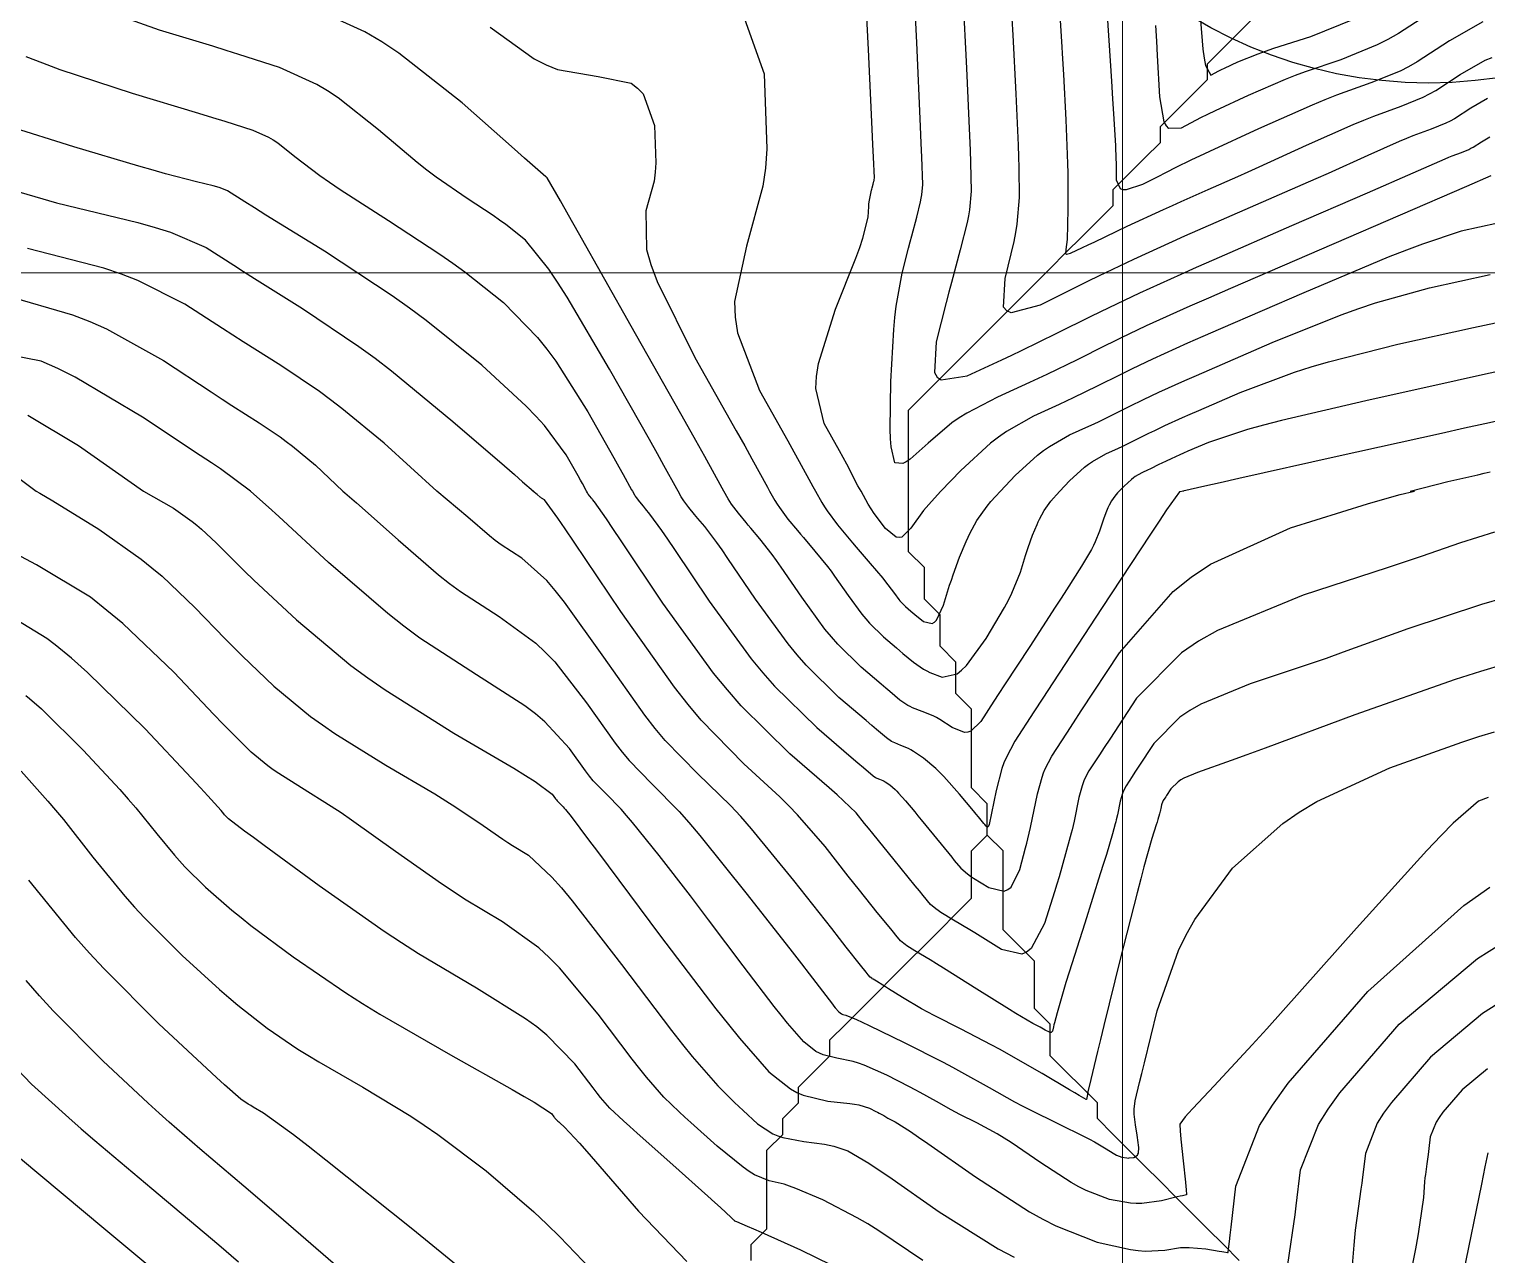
# Model space of a CAD drawing. Header units: metres. Extents: x 837117 to 838477, y 1189012 to 1191015.
# Drawn here: x 838007.1 to 838099.7, y 1189951.5 to 1190029.3 of the extents above; entities that cross this region are included whole.
import ezdxf

# ---------------------------------------------------------------- set-up
doc = ezdxf.new("R2010")
doc.units = ezdxf.units.M
doc.header["$LTSCALE"] = 0.3
for name, color, linetype in [('CIRCULOS', 60, 'Continuous'), ('COTAS 10', 1, 'Continuous'), ('COTAS INT', 252, 'Continuous')]:
    doc.layers.add(name, color=color, linetype=linetype)
doc.layers.add('COORD', color=7, linetype='Continuous', lineweight=20)
doc.layers.add('DRENAJE', color=5, linetype='Continuous', lineweight=25)

msp = doc.modelspace()

# ---------------------------------------------------------------- linework, layer by layer
at = {"layer": 'CIRCULOS'}
msp.add_circle((838095.957, 1190054.916), 29, dxfattribs=at)
at = {"layer": 'COORD'}
for p, q in [((838076.514, 1189013.872), (838076.514, 1191013.872)), ((837476.514, 1190013.872), (838476.514, 1190013.872))]:
    msp.add_line(p, q, dxfattribs=at)
at = {"layer": 'COTAS 10'}
for points, elevation in [([(838036.35, 1190029.47), (838039.141, 1190027.45), (838039.891, 1190027.071), (838040.63, 1190026.769), (838043.213, 1190026.333), (838045.291, 1190025.898), (838045.712, 1190025.599), (838046.065, 1190025.222), (838046.784, 1190023.213), (838046.87, 1190020.854), (838046.825, 1190020.256), (838046.751, 1190019.682), (838046.232, 1190017.811), (838046.276, 1190015.34), (838046.555, 1190014.389), (838046.951, 1190013.321), (838049.349, 1190008.498), (838051.974, 1190003.839), (838052.514, 1190002.874), (838052.973, 1190002.05), (838053.955, 1190000.249), (838054.095, 1190000), (838054.431, 1189999.404), (838054.57, 1189999.182), (838054.714, 1189998.966), (838055.26, 1189998.233), (838055.869, 1189997.497), (838056.052, 1189997.279), (838056.241, 1189997.056), (838056.975, 1189996.202), (838057.769, 1189995.227), (838057.996, 1189994.929), (838058.225, 1189994.617), (838059.08, 1189993.389), (838059.956, 1189992.189), (838060.199, 1189991.895), (838060.442, 1189991.618), (838061.322, 1189990.756), (838062.15, 1189990.051), (838062.36, 1189989.874), (838062.563, 1189989.704), (838063.227, 1189989.151), (838063.881, 1189988.697), (838064.077, 1189988.588), (838064.28, 1189988.488), (838065.067, 1189988.186), (838066, 1189988.409), (838066.295, 1189988.639), (838066.605, 1189988.943), (838067.859, 1189990.645), (838069.017, 1189992.618), (838069.266, 1189993.092), (838069.486, 1189993.533), (838070.023, 1189994.866), (838070.348, 1189995.911), (838070.434, 1189996.172), (838070.518, 1189996.42), (838070.806, 1189997.214), (838071.086, 1189997.885), (838071.165, 1189998.057), (838071.245, 1189998.222), (838071.537, 1189998.767), (838071.965, 1189999.364), (838072.13, 1189999.562), (838072.316, 1189999.774), (838072.53, 1190000), (838073.155, 1190000.659), (838074.098, 1190001.517), (838074.35, 1190001.712), (838074.597, 1190001.889), (838075.453, 1190002.374), (838076.265, 1190002.741), (838076.484, 1190002.843), (838076.701, 1190002.946), (838077.465, 1190003.321), (838078.188, 1190003.681), (838078.379, 1190003.774), (838078.566, 1190003.865), (838079.21, 1190004.173), (838080.32, 1190004.671), (838080.802, 1190004.882), (838081.358, 1190005.125), (838083.996, 1190006.268), (838087.433, 1190007.559), (838088.494, 1190007.895), (838089.602, 1190008.223), (838093.996, 1190009.329), (838098.821, 1190010.398), (838100.201, 1190010.701)], 1750), ([(838099.701, 1190024.935), (838098.638, 1190024.324), (838097.604, 1190023.648), (838097.329, 1190023.495), (838097.059, 1190023.357), (838096.126, 1190022.981), (838094.961, 1190022.556), (838094.545, 1190022.386), (838094.089, 1190022.194), (838092.102, 1190021.313), (838089.585, 1190020.181), (838088.794, 1190019.83), (838087.961, 1190019.464), (838084.614, 1190018.009), (838081.281, 1190016.555), (838080.458, 1190016.189), (838079.677, 1190015.839), (838077.216, 1190014.71), (838074.98, 1190013.644), (838074.342, 1190013.334), (838073.695, 1190013.017), (838071.288, 1190011.819), (838069.448, 1190011.323), (838069.158, 1190011.449), (838068.964, 1190011.688), (838069.054, 1190013.503), (838069.629, 1190015.848), (838069.739, 1190016.421), (838069.828, 1190016.962), (838069.974, 1190018.642), (838069.946, 1190020.543), (838069.926, 1190021.222), (838069.9, 1190021.969), (838069.762, 1190025.22), (838069.573, 1190028.956), (838069.514, 1190030.008)], 1740), ([(838000, 1190020.874), (838008.79, 1190018.3), (838013.969, 1190017.056), (838015.072, 1190016.743), (838016.031, 1190016.444), (838018.3, 1190015.474), (838020.05, 1190014.345), (838020.682, 1190013.944), (838021.379, 1190013.506), (838024.429, 1190011.604), (838028.004, 1190009.195), (838029.032, 1190008.437), (838030.075, 1190007.64), (838033.981, 1190004.429), (838037.244, 1190001.607), (838037.882, 1190001.053), (838038.405, 1190000.599), (838039.091, 1190000)], 1760), ([(838005.45, 1190001.552), (838007.512, 1190000), (838007.745, 1189999.87), (838008.565, 1189999.397), (838011.487, 1189997.589), (838014.181, 1189995.676), (838014.858, 1189995.138), (838015.504, 1189994.597), (838017.589, 1189992.609), (838019.507, 1189990.622), (838020.049, 1189990.08), (838020.595, 1189989.541), (838022.606, 1189987.627), (838024.939, 1189985.706), (838025.688, 1189985.164), (838026.482, 1189984.617), (838029.724, 1189982.606), (838032.821, 1189980.778), (838033.524, 1189980.348), (838034.16, 1189979.949), (838035.902, 1189978.784), (838037.138, 1189977.915), (838037.456, 1189977.704), (838037.763, 1189977.505), (838038.784, 1189976.895), (838040.269, 1189975.508), (838040.868, 1189974.82), (838041.549, 1189974.001), (838044.687, 1189969.945), (838047.858, 1189965.773), (838048.559, 1189964.881), (838049.183, 1189964.103), (838050.8, 1189962.244), (838051.867, 1189961.198), (838052.145, 1189960.932), (838052.416, 1189960.677), (838053.33, 1189959.844), (838054.307, 1189959.206), (838054.617, 1189959.073), (838054.945, 1189958.96), (838056.272, 1189958.712), (838057.574, 1189958.547), (838057.886, 1189958.487), (838058.177, 1189958.421), (838059.055, 1189958.128), (838060.398, 1189957.331), (838060.983, 1189956.946), (838061.66, 1189956.491), (838064.877, 1189954.256), (838068.619, 1189951.906), (838069.627, 1189951.379)], 1770), ([(838100.772, 1189993.225), (838099.309, 1189992.808), (838094.631, 1189991.266), (838090.539, 1189989.775), (838089.446, 1189989.389), (838088.371, 1189989.016), (838084.631, 1189987.767), (838081.483, 1189986.474), (838080.781, 1189986.072), (838080.153, 1189985.652), (838078.495, 1189983.976), (838077.509, 1189982.472), (838077.304, 1189982.159), (838077.129, 1189981.892), (838076.744, 1189981.3), (838076.57, 1189980.969), (838076.528, 1189980.865), (838076.489, 1189980.756), (838076.373, 1189980.318), (838076.193, 1189979.447), (838076.119, 1189979.135), (838076.087, 1189979.012), (838076.051, 1189978.874), (838075.882, 1189978.243), (838075.489, 1189976.93), (838075.312, 1189976.361), (838075.105, 1189975.703), (838074.111, 1189972.585), (838073.12, 1189969.462), (838072.914, 1189968.801), (838072.738, 1189968.227), (838072.353, 1189966.891), (838072.194, 1189966.25), (838072.16, 1189966.114), (838072.132, 1189965.997), (838072.067, 1189965.726), (838071.975, 1189965.642), (838071.928, 1189965.643), (838071.873, 1189965.655), (838071.598, 1189965.783), (838071.275, 1189965.968), (838071.189, 1189966.015), (838071.104, 1189966.061), (838070.811, 1189966.213), (838070.095, 1189966.632), (838069.744, 1189966.846), (838069.326, 1189967.103), (838067.268, 1189968.387), (838065.148, 1189969.713), (838064.692, 1189969.996), (838064.293, 1189970.243), (838063.324, 1189970.831), (838062.82, 1189971.141), (838062.713, 1189971.213), (838062.62, 1189971.278), (838062.405, 1189971.462), (838062.105, 1189971.824), (838061.96, 1189972.002), (838061.787, 1189972.213), (838060.938, 1189973.257), (838059.804, 1189974.665), (838059.453, 1189975.107), (838059.084, 1189975.571), (838057.618, 1189977.434), (838055.868, 1189979.464), (838055.322, 1189980.033), (838054.748, 1189980.605), (838052.453, 1189982.697), (838049.753, 1189985.463), (838048.924, 1189986.46), (838048.06, 1189987.558), (838044.649, 1189992.357), (838041.688, 1189996.762), (838041.108, 1189997.611), (838040.633, 1189998.299), (838039.785, 1189999.445), (838039.613, 1189999.556), (838039.565, 1189999.592), (838039.516, 1189999.63), (838039.337, 1189999.785), (838039.057, 1190000)], 1760), ([(838037.09, 1189948.514), (838031.439, 1189953.128), (838025.904, 1189957.535), (838024.786, 1189958.41), (838023.847, 1189959.136), (838021.951, 1189960.513), (838021.29, 1189960.893), (838021.129, 1189960.991), (838020.978, 1189961.086), (838020.513, 1189961.4), (838019.47, 1189962.312), (838018.954, 1189962.784), (838018.34, 1189963.351), (838015.302, 1189966.189), (838011.796, 1189969.691), (838010.885, 1189970.675), (838010.002, 1189971.667), (838007.03, 1189975.302)], 1780), ([(838086.889, 1189950.042), (838087.122, 1189951.617), (838087.397, 1189953.488), (838087.474, 1189954.052), (838087.55, 1189954.637), (838087.826, 1189956.918), (838088.955, 1189959.803), (838089.569, 1189960.769), (838090.314, 1189961.806), (838094.09, 1189966.156), (838099.055, 1189970.333), (838100.549, 1189971.261)], 1770)]:
    msp.add_lwpolyline(points, dxfattribs=dict(at, elevation=elevation))
at = {"layer": 'COTAS INT'}
for points, elevation in [([(838099.902, 1190020.016), (838098.357, 1190019.349), (838089.934, 1190015.714), (838083.373, 1190012.872), (838081.987, 1190012.267), (838080.788, 1190011.74), (838078.014, 1190010.495), (838076.394, 1190009.722), (838075.923, 1190009.493), (838075.442, 1190009.257), (838073.624, 1190008.352), (838071.704, 1190007.41), (838071.158, 1190007.152), (838070.606, 1190006.894), (838068.563, 1190005.97), (838066.623, 1190004.965), (838066.137, 1190004.656), (838065.672, 1190004.334), (838064.177, 1190003.06), (838063.027, 1190002.038), (838062.78, 1190001.876), (838062.565, 1190001.765), (838062.045, 1190001.799), (838061.814, 1190002.819), (838061.781, 1190003.33), (838061.761, 1190003.94), (838061.8, 1190006.967), (838061.986, 1190010.257), (838062.059, 1190011.033), (838062.141, 1190011.75), (838062.514, 1190013.85), (838062.92, 1190015.44), (838063.023, 1190015.835), (838063.122, 1190016.21), (838063.445, 1190017.402), (838063.683, 1190018.368), (838063.729, 1190018.601), (838063.766, 1190018.818), (838063.827, 1190019.479), (838063.769, 1190021.203), (838063.732, 1190022.09), (838063.686, 1190023.156), (838063.441, 1190028.488), (838063.179, 1190033.957)], 1744), ([(838100.355, 1190017.013), (838098.032, 1190016.503), (838095.561, 1190015.695), (838094.548, 1190015.308), (838093.393, 1190014.849), (838088.032, 1190012.599), (838082.73, 1190010.302), (838081.611, 1190009.814), (838080.644, 1190009.389), (838078.412, 1190008.388), (838077.118, 1190007.77), (838076.742, 1190007.587), (838076.357, 1190007.398), (838074.905, 1190006.675), (838073.37, 1190005.922), (838072.933, 1190005.715), (838072.492, 1190005.509), (838070.859, 1190004.771), (838069.139, 1190003.796), (838068.642, 1190003.441), (838068.137, 1190003.049), (838066.241, 1190001.325), (838064.979, 1190000), (838064.566, 1189999.566), (838064.2, 1189999.152), (838063.877, 1189998.769), (838063.065, 1189997.651), (838062.492, 1189997.092), (838062.32, 1189997.062), (838062.143, 1189997.087), (838061.454, 1189997.625), (838060.745, 1189998.585), (838060.554, 1189998.875), (838060.366, 1189999.176), (838059.906, 1190000), (838059.71, 1190000.352), (838058.992, 1190001.713), (838058.765, 1190002.131), (838058.526, 1190002.567), (838057.564, 1190004.292), (838057.04, 1190006.525), (838057.078, 1190007.282), (838057.195, 1190008.099), (838058.278, 1190011.551), (838059.569, 1190014.787), (838059.818, 1190015.469), (838060.019, 1190016.058), (838060.353, 1190017.408), (838060.39, 1190018.073), (838060.405, 1190018.229), (838060.421, 1190018.372), (838060.495, 1190018.79), (838060.575, 1190019.103), (838060.595, 1190019.18), (838060.614, 1190019.254), (838060.678, 1190019.489), (838060.725, 1190019.679), (838060.734, 1190019.725), (838060.741, 1190019.767), (838060.753, 1190019.897), (838060.696, 1190021.215), (838060.659, 1190022.007), (838060.614, 1190022.984), (838060.377, 1190028.052), (838060.109, 1190033.371)], 1746), ([(838072.345, 1190033.249), (838072.644, 1190028.551), (838072.71, 1190027.458), (838072.769, 1190026.455), (838072.923, 1190023.586), (838073.008, 1190021.375), (838073.023, 1190020.789), (838073.035, 1190020.213), (838073.047, 1190018.223), (838073.02, 1190016.614), (838073.007, 1190016.277), (838072.991, 1190015.988), (838072.912, 1190015.336), (838072.9, 1190015.092), (838072.926, 1190015.06), (838072.965, 1190015.043), (838073.212, 1190015.11), (838073.966, 1190015.473), (838074.324, 1190015.643), (838074.747, 1190015.843), (838076.817, 1190016.818), (838079.121, 1190017.889), (838079.693, 1190018.15), (838080.236, 1190018.396), (838081.955, 1190019.157), (838083.844, 1190019.988), (838084.494, 1190020.279), (838085.199, 1190020.597), (838088.202, 1190021.961), (838091.169, 1190023.278), (838091.851, 1190023.565), (838092.473, 1190023.818), (838094.213, 1190024.454), (838095.606, 1190025.015), (838096.009, 1190025.221), (838096.42, 1190025.45), (838097.965, 1190026.46), (838099.553, 1190027.373), (838099.991, 1190027.54)], 1738), ([(838066.376, 1190031.456), (838066.601, 1190026.854), (838066.793, 1190022.563), (838066.829, 1190021.656), (838066.858, 1190020.873), (838066.9, 1190019.06), (838066.791, 1190017.869), (838066.724, 1190017.477), (838066.642, 1190017.057), (838066.211, 1190015.315), (838065.651, 1190013.253), (838065.486, 1190012.631), (838065.318, 1190011.987), (838064.675, 1190009.478), (838064.57, 1190007.536), (838064.74, 1190007.249), (838064.996, 1190007.07), (838066.64, 1190007.334), (838068.858, 1190008.339), (838069.476, 1190008.629), (838070.095, 1190008.924), (838072.344, 1190010.029), (838074.527, 1190011.116), (838075.104, 1190011.399), (838075.67, 1190011.674), (838077.615, 1190012.603), (838080.232, 1190013.79), (838081.222, 1190014.228), (838082.327, 1190014.713), (838087.274, 1190016.862), (838092.078, 1190018.94), (838093.093, 1190019.382), (838093.971, 1190019.765), (838096.002, 1190020.664), (838097.008, 1190021.111), (838097.239, 1190021.208), (838097.449, 1190021.294), (838098.039, 1190021.509), (838098.511, 1190021.699), (838098.648, 1190021.769), (838098.787, 1190021.847), (838099.31, 1190022.189), (838099.849, 1190022.498)], 1742), ([(838099.405, 1190029.81), (838097.292, 1190028.596), (838095.237, 1190027.252), (838094.69, 1190026.947), (838094.154, 1190026.673), (838092.299, 1190025.926), (838090.116, 1190025.14), (838089.372, 1190024.841), (838088.568, 1190024.506), (838085.16, 1190023.001), (838082.035, 1190021.566), (838081.409, 1190021.275), (838080.887, 1190021.03), (838079.864, 1190020.53), (838079.333, 1190020.248), (838079.121, 1190020.14), (838078.88, 1190020.019), (838077.774, 1190019.475), (838076.737, 1190019.135), (838076.539, 1190019.143), (838076.38, 1190019.195), (838076.131, 1190019.752), (838076.127, 1190020.603), (838076.122, 1190020.841), (838076.117, 1190021.08), (838076.084, 1190021.951), (838075.966, 1190023.955), (838075.906, 1190024.908), (838075.835, 1190026.033), (838075.478, 1190031.536)], 1736), ([(838081.37, 1190031.241), (838081.617, 1190028.072), (838081.697, 1190027.486), (838081.782, 1190027.026), (838082.13, 1190026.42), (838082.623, 1190026.681), (838082.799, 1190026.768), (838082.992, 1190026.862), (838083.834, 1190027.255), (838085.126, 1190027.768), (838085.603, 1190027.937), (838086.132, 1190028.118), (838088.473, 1190028.871), (838091.249, 1190029.988)], 1732), ([(838080.401, 1190000), (838080.141, 1189999.955), (838079.319, 1189998.808), (838078.841, 1189998.098), (838078.253, 1189997.218), (838075.222, 1189992.621), (838072.093, 1189987.845), (838071.443, 1189986.853), (838070.888, 1189986.004), (838069.664, 1189984.127), (838069.113, 1189983.075), (838068.981, 1189982.746), (838068.858, 1189982.399), (838068.489, 1189981.01), (838068.039, 1189978.838), (838067.985, 1189978.699), (838067.966, 1189978.683), (838067.945, 1189978.676), (838067.855, 1189978.732), (838067.758, 1189978.846), (838067.733, 1189978.876), (838067.709, 1189978.905), (838067.629, 1189979.002), (838067.357, 1189979.327), (838067.213, 1189979.5), (838067.038, 1189979.708), (838066.157, 1189980.759), (838065.153, 1189981.891), (838064.9, 1189982.151), (838064.659, 1189982.388), (838063.881, 1189983.049), (838063.23, 1189983.485), (838063.07, 1189983.579), (838062.918, 1189983.662), (838062.439, 1189983.866), (838062.042, 1189984.016), (838061.941, 1189984.065), (838061.844, 1189984.118), (838061.528, 1189984.335), (838060.888, 1189984.875), (838060.586, 1189985.132), (838060.231, 1189985.435), (838058.498, 1189986.914), (838056.417, 1189988.952), (838055.842, 1189989.608), (838055.267, 1189990.303), (838053.196, 1189993.143), (838051.444, 1189995.737), (838051.071, 1189996.277), (838050.746, 1189996.74), (838049.975, 1189997.768), (838049.544, 1189998.27), (838049.432, 1189998.401), (838049.325, 1189998.529), (838048.967, 1189998.961), (838048.646, 1189999.393), (838048.562, 1189999.519), (838048.48, 1189999.65), (838048.282, 1190000), (838048.2, 1190000.146), (838047.384, 1190001.629), (838046.963, 1190002.38), (838046.458, 1190003.279), (838043.93, 1190007.759), (838041.237, 1190012.325), (838040.628, 1190013.279), (838040.077, 1190014.098), (838038.581, 1190015.936), (838037.337, 1190016.926), (838036.945, 1190017.211), (838036.533, 1190017.5), (838034.874, 1190018.581), (838032.921, 1190019.928), (838032.323, 1190020.384), (838031.701, 1190020.876), (838029.247, 1190022.954), (838026.691, 1190024.966), (838026.004, 1190025.417), (838025.327, 1190025.821), (838022.954, 1190026.895), (838020.379, 1190027.731), (838019.573, 1190027.985), (838018.728, 1190028.249), (838015.34, 1190029.281), (838011.586, 1190030.596)], 1754), ([(838100.549, 1190007.64), (838099.196, 1190007.343), (838097.767, 1190007.027), (838091.978, 1190005.743), (838086.622, 1190004.486), (838085.467, 1190004.189), (838084.454, 1190003.914), (838081.978, 1190003.102), (838080.672, 1190002.537), (838080.397, 1190002.416), (838080.159, 1190002.312), (838079.609, 1190002.065), (838079.29, 1190001.913), (838079.198, 1190001.868), (838079.103, 1190001.822), (838078.745, 1190001.644), (838078.367, 1190001.458), (838078.26, 1190001.407), (838078.151, 1190001.357), (838077.749, 1190001.175), (838077.326, 1190000.935), (838077.203, 1190000.847), (838077.079, 1190000.751), (838076.612, 1190000.326), (838076.303, 1190000), (838076.197, 1189999.888), (838076.105, 1189999.783), (838076.023, 1189999.685), (838075.811, 1189999.39), (838075.667, 1189999.12), (838075.627, 1189999.038), (838075.588, 1189998.953), (838075.45, 1189998.621), (838075.307, 1189998.228), (838075.265, 1189998.105), (838075.223, 1189997.976), (838075.062, 1189997.459), (838074.784, 1189996.78), (838074.668, 1189996.549), (838074.534, 1189996.299), (838073.912, 1189995.243), (838072.96, 1189993.744), (838072.62, 1189993.216), (838072.246, 1189992.638), (838070.618, 1189990.144), (838069.019, 1189987.702), (838068.663, 1189987.157), (838068.344, 1189986.67), (838067.509, 1189985.386), (838066.872, 1189984.771), (838066.679, 1189984.705), (838066.479, 1189984.685), (838065.696, 1189984.99), (838064.899, 1189985.512), (838064.69, 1189985.629), (838064.487, 1189985.734), (838063.794, 1189986.013), (838063.176, 1189986.247), (838063.019, 1189986.324), (838062.869, 1189986.405), (838062.378, 1189986.743), (838061.725, 1189987.289), (838061.473, 1189987.503), (838061.19, 1189987.743), (838059.91, 1189988.835), (838058.429, 1189990.285), (838058.02, 1189990.752), (838057.612, 1189991.246), (838056.138, 1189993.266), (838054.835, 1189995.177), (838054.533, 1189995.603), (838054.257, 1189995.983), (838053.475, 1189996.985), (838052.892, 1189997.663), (838052.742, 1189997.84), (838052.597, 1189998.013), (838052.113, 1189998.597), (838051.68, 1189999.179), (838051.566, 1189999.351), (838051.455, 1189999.527), (838051.189, 1190000), (838051.078, 1190000.198), (838049.975, 1190002.2), (838049.406, 1190003.215), (838048.724, 1190004.43), (838045.309, 1190010.481), (838041.96, 1190016.4), (838041.319, 1190017.531), (838040.801, 1190018.442), (838039.965, 1190019.901), (838039.935, 1190019.925), (838039.915, 1190019.939), (838039.875, 1190019.965), (838039.034, 1190020.7), (838038.519, 1190021.154), (838037.881, 1190021.717), (838034.562, 1190024.652), (838030.537, 1190027.82), (838029.455, 1190028.529), (838028.388, 1190029.166), (838024.652, 1190030.858)], 1752), ([(838052.286, 1190030.577), (838053.742, 1190026.507), (838053.917, 1190021.729), (838053.826, 1190020.518), (838053.674, 1190019.357), (838052.623, 1190015.566), (838051.872, 1190012.047), (838051.909, 1190011.057), (838052.052, 1190010.059), (838053.456, 1190006.395), (838055.25, 1190003.203), (838055.64, 1190002.503), (838055.983, 1190001.882), (838056.833, 1190000.3), (838057.002, 1190000), (838057.406, 1189999.281), (838057.575, 1189999.014), (838057.747, 1189998.753), (838058.406, 1189997.868), (838059.141, 1189996.98), (838059.361, 1189996.718), (838059.589, 1189996.449), (838060.475, 1189995.418), (838061.281, 1189994.471), (838061.458, 1189994.255), (838061.616, 1189994.058), (838062.022, 1189993.513), (838062.3, 1189993.132), (838062.377, 1189993.038), (838062.454, 1189992.95), (838062.733, 1189992.677), (838063.077, 1189992.387), (838063.194, 1189992.289), (838063.321, 1189992.183), (838063.862, 1189991.736), (838064.424, 1189991.592), (838064.565, 1189991.677), (838064.699, 1189991.816), (838065.132, 1189992.769), (838065.528, 1189994.03), (838065.64, 1189994.363), (838065.752, 1189994.689), (838066.163, 1189995.807), (838066.585, 1189996.817), (838066.704, 1189997.075), (838066.823, 1189997.324), (838067.263, 1189998.144), (838067.907, 1189999.042), (838068.156, 1189999.341), (838068.435, 1189999.66), (838068.757, 1190000), (838069.698, 1190000.992), (838071.118, 1190002.283), (838071.496, 1190002.577), (838071.868, 1190002.842), (838073.156, 1190003.572), (838074.379, 1190004.125), (838074.709, 1190004.279), (838075.035, 1190004.434), (838076.185, 1190004.998), (838077.273, 1190005.539), (838077.56, 1190005.68), (838077.842, 1190005.818), (838078.811, 1190006.28), (838080.482, 1190007.03), (838081.206, 1190007.348), (838082.044, 1190007.714), (838086.014, 1190009.434), (838090.413, 1190011.204), (838091.521, 1190011.602), (838092.582, 1190011.959), (838096.014, 1190012.916), (838099.875, 1190013.768)], 1748), ([(838096.62, 1190030.731), (838094.053, 1190029.053), (838093.371, 1190028.673), (838092.701, 1190028.33), (838090.386, 1190027.398), (838088.124, 1190026.629), (838087.487, 1190026.389), (838086.847, 1190026.137), (838084.497, 1190025.128), (838082.399, 1190024.148), (838081.917, 1190023.914), (838081.478, 1190023.697), (838080.249, 1190023.046), (838079.464, 1190023.019), (838079.304, 1190023.195), (838079.17, 1190023.449), (838078.893, 1190025.03), (838078.741, 1190027.659), (838078.685, 1190028.575), (838078.623, 1190029.573)], 1734), ([(838006.845, 1190027.607), (838007.896, 1190027.192), (838009.014, 1190026.777), (838013.598, 1190025.274), (838017.823, 1190023.999), (838018.713, 1190023.728), (838019.483, 1190023.491), (838021.256, 1190022.932), (838022.265, 1190022.475), (838022.554, 1190022.304), (838022.846, 1190022.112), (838023.933, 1190021.256), (838025.52, 1190020.035), (838026.128, 1190019.613), (838026.808, 1190019.155), (838029.874, 1190017.197), (838033.151, 1190015.06), (838033.965, 1190014.489), (838034.739, 1190013.927), (838037.197, 1190011.971), (838039.354, 1190009.753), (838039.937, 1190009.026), (838040.515, 1190008.25), (838042.551, 1190005.036), (838044.192, 1190002.129), (838044.52, 1190001.545), (838044.793, 1190001.057), (838045.323, 1190000.095), (838045.377, 1190000), (838045.505, 1189999.772), (838045.558, 1189999.688), (838045.612, 1189999.606), (838045.821, 1189999.326), (838046.053, 1189999.045), (838046.123, 1189998.962), (838046.195, 1189998.877), (838046.475, 1189998.551), (838047.234, 1189997.496), (838047.608, 1189996.951), (838048.054, 1189996.296), (838050.255, 1189993.02), (838052.923, 1189989.36), (838053.664, 1189988.465), (838054.405, 1189987.62), (838057.086, 1189984.993), (838059.271, 1189983.126), (838059.699, 1189982.761), (838060.05, 1189982.461), (838060.679, 1189981.927), (838060.82, 1189981.83), (838060.863, 1189981.807), (838060.907, 1189981.785), (838061.084, 1189981.718), (838061.297, 1189981.628), (838061.364, 1189981.591), (838061.436, 1189981.549), (838061.725, 1189981.355), (838062.071, 1189981.061), (838062.178, 1189980.956), (838062.29, 1189980.84), (838062.737, 1189980.337), (838063.317, 1189979.638), (838063.514, 1189979.399), (838063.726, 1189979.14), (838065.478, 1189976.992), (838065.664, 1189976.765), (838065.828, 1189976.566), (838066.237, 1189976.077), (838066.67, 1189975.7), (838066.849, 1189975.571), (838067.055, 1189975.431), (838068.012, 1189974.839), (838069.001, 1189974.613), (838069.226, 1189974.705), (838069.431, 1189974.863), (838069.994, 1189975.992), (838070.358, 1189977.351), (838070.437, 1189977.655), (838070.506, 1189977.927), (838070.675, 1189978.647), (838071.117, 1189980.779), (838071.402, 1189981.852), (838071.496, 1189982.119), (838071.598, 1189982.373), (838072.024, 1189983.185), (838072.968, 1189984.633), (838073.397, 1189985.288), (838073.898, 1189986.054), (838076.313, 1189989.739), (838079.736, 1189993.637), (838080.874, 1189994.537), (838082.094, 1189995.359), (838087.183, 1189997.682), (838092.079, 1189999.202), (838093.176, 1189999.519), (838094.161, 1189999.791), (838095.07, 1190000)], 1756), ([(838100.152, 1189997.392), (838097.987, 1189996.725), (838095.494, 1189995.856), (838094.48, 1189995.517), (838093.325, 1189995.134), (838087.987, 1189993.396), (838082.558, 1189991.165), (838081.348, 1189990.472), (838080.263, 1189989.747), (838077.404, 1189986.858), (838075.703, 1189984.263), (838075.35, 1189983.724), (838075.049, 1189983.262), (838074.384, 1189982.243), (838074.084, 1189981.671), (838074.012, 1189981.492), (838073.945, 1189981.304), (838073.745, 1189980.549), (838073.434, 1189979.047), (838073.306, 1189978.509), (838073.252, 1189978.297), (838073.19, 1189978.058), (838072.898, 1189976.97), (838072.483, 1189975.524), (838072.343, 1189975.059), (838072.193, 1189974.567), (838071.559, 1189972.555), (838070.711, 1189970.969), (838070.424, 1189970.744), (838070.116, 1189970.612), (838068.818, 1189970.911), (838067.473, 1189971.747), (838067.135, 1189971.954), (838066.813, 1189972.151), (838065.772, 1189972.774), (838064.976, 1189973.264), (838064.807, 1189973.377), (838064.661, 1189973.48), (838064.321, 1189973.77), (838063.848, 1189974.341), (838063.618, 1189974.622), (838063.346, 1189974.955), (838062.006, 1189976.601), (838060.652, 1189978.269), (838060.371, 1189978.616), (838060.131, 1189978.913), (838059.603, 1189979.572), (838058.795, 1189980.352), (838058.378, 1189980.725), (838057.877, 1189981.167), (838055.373, 1189983.329), (838052.281, 1189986.383), (838051.41, 1189987.386), (838050.533, 1189988.457), (838047.313, 1189992.897), (838044.663, 1189996.856), (838044.146, 1189997.625), (838043.723, 1189998.252), (838042.975, 1189999.334), (838042.846, 1189999.484), (838042.813, 1189999.523), (838042.781, 1189999.561), (838042.674, 1189999.69), (838042.579, 1189999.819), (838042.529, 1189999.895), (838042.471, 1190000), (838042.446, 1190000.044), (838042.202, 1190000.486), (838042.077, 1190000.71), (838041.926, 1190000.978), (838041.172, 1190002.314), (838039.792, 1190004.175), (838039.246, 1190004.774), (838038.63, 1190005.409), (838035.813, 1190008.007), (838032.285, 1190010.839), (838031.22, 1190011.622), (838030.116, 1190012.405), (838025.813, 1190015.23), (838022.098, 1190017.536), (838021.366, 1190017.991), (838020.761, 1190018.367), (838019.649, 1190019.066), (838019.181, 1190019.266), (838018.983, 1190019.328), (838018.756, 1190019.393), (838017.687, 1190019.649), (838015.724, 1190020.155), (838014.933, 1190020.376), (838014.034, 1190020.633), (838009.893, 1190021.855), (838005.715, 1190023.175)], 1758), ([(838100.801, 1189989.026), (838099.263, 1189988.561), (838097.656, 1189988.049), (838091.275, 1189985.807), (838085.585, 1189983.693), (838084.413, 1189983.262), (838083.416, 1189982.897), (838081.275, 1189982.139), (838080.408, 1189981.783), (838080.215, 1189981.672), (838080.042, 1189981.556), (838079.585, 1189981.095), (838079.314, 1189980.681), (838079.258, 1189980.595), (838079.209, 1189980.521), (838079.103, 1189980.358), (838079.055, 1189980.267), (838079.044, 1189980.238), (838079.033, 1189980.208), (838079.001, 1189980.088), (838078.952, 1189979.848), (838078.931, 1189979.762), (838078.923, 1189979.728), (838078.913, 1189979.69), (838078.866, 1189979.516), (838078.758, 1189979.155), (838078.709, 1189978.998), (838078.652, 1189978.817), (838078.378, 1189977.958), (838077.872, 1189976.162), (838077.668, 1189975.39), (838077.436, 1189974.499), (838076.371, 1189970.287), (838075.326, 1189966.081), (838075.107, 1189965.194), (838074.92, 1189964.427), (838074.498, 1189962.656), (838074.32, 1189961.862), (838074.286, 1189961.709), (838074.259, 1189961.587), (838074.216, 1189961.388), (838074.214, 1189961.384), (838074.21, 1189961.384), (838074.198, 1189961.389), (838073.761, 1189961.645), (838073.491, 1189961.804), (838073.156, 1189962.001), (838071.406, 1189963.03), (838069.296, 1189964.238), (838068.733, 1189964.548), (838068.179, 1189964.847), (838066.258, 1189965.839), (838064.556, 1189966.709), (838064.141, 1189966.932), (838063.75, 1189967.146), (838062.541, 1189967.857), (838061.646, 1189968.416), (838061.454, 1189968.536), (838061.285, 1189968.64), (838060.877, 1189968.888), (838060.664, 1189969.019), (838060.619, 1189969.049), (838060.58, 1189969.077), (838060.489, 1189969.155), (838060.362, 1189969.307), (838060.301, 1189969.382), (838060.228, 1189969.472), (838059.87, 1189969.912), (838058.957, 1189971.061), (838058.534, 1189971.598), (838058.038, 1189972.229), (838055.633, 1189975.296), (838052.942, 1189978.575), (838052.266, 1189979.34), (838051.619, 1189980.043), (838049.533, 1189982.065), (838047.466, 1189984.182), (838046.832, 1189984.946), (838046.17, 1189985.786), (838043.559, 1189989.46), (838041.064, 1189992.963), (838040.477, 1189993.696), (838039.934, 1189994.326), (838038.349, 1189995.744), (838037.036, 1189996.598), (838036.665, 1189996.872), (838036.291, 1189997.163), (838034.916, 1189998.349), (838032.959, 1190000), (838029.612, 1190003.045), (838026.927, 1190005.252), (838026.209, 1190005.801), (838025.503, 1190006.322), (838023.045, 1190007.978), (838020.66, 1190009.476), (838019.999, 1190009.898), (838019.338, 1190010.323), (838016.95, 1190011.883), (838013.963, 1190013.385), (838012.925, 1190013.774), (838011.795, 1190014.151), (838006.95, 1190015.414)], 1762), ([(838005.601, 1190012.421), (838009.802, 1190011.206), (838010.901, 1190010.778), (838011.971, 1190010.311), (838015.601, 1190008.291), (838018.626, 1190006.3), (838019.315, 1190005.851), (838019.94, 1190005.446), (838021.661, 1190004.351), (838023.002, 1190003.448), (838023.387, 1190003.164), (838023.778, 1190002.865), (838025.243, 1190001.661), (838026.981, 1190000), (838027.101, 1189999.901), (838027.848, 1189999.27), (838030.495, 1189996.913), (838033.067, 1189994.696), (838033.765, 1189994.152), (838034.458, 1189993.64), (838036.913, 1189992.043), (838039.236, 1189990.353), (838039.845, 1189989.782), (838040.441, 1189989.165), (838042.469, 1189986.562), (838044.281, 1189984.014), (838044.739, 1189983.431), (838045.179, 1189982.901), (838046.613, 1189981.432), (838048.341, 1189979.672), (838048.966, 1189978.959), (838049.655, 1189978.147), (838052.673, 1189974.402), (838055.528, 1189970.75), (838056.115, 1189969.998), (838056.612, 1189969.358), (838057.672, 1189967.98), (838058.091, 1189967.43), (838058.184, 1189967.312), (838058.268, 1189967.208), (838058.489, 1189966.955), (838058.653, 1189966.825), (838058.701, 1189966.799), (838058.75, 1189966.778), (838058.936, 1189966.734), (838059.621, 1189966.459), (838059.985, 1189966.292), (838060.424, 1189966.084), (838062.638, 1189965.003), (838065.115, 1189963.748), (838065.72, 1189963.431), (838066.289, 1189963.127), (838068.052, 1189962.139), (838069.658, 1189961.237), (838070.129, 1189960.987), (838070.61, 1189960.737), (838072.445, 1189959.834), (838074.072, 1189959.043), (838074.423, 1189958.864), (838074.731, 1189958.701), (838075.484, 1189958.256), (838075.924, 1189957.971), (838076.034, 1189957.91), (838076.14, 1189957.856), (838076.479, 1189957.725), (838076.781, 1189957.672), (838076.863, 1189957.668), (838076.945, 1189957.669), (838077.235, 1189957.709), (838077.457, 1189957.847), (838077.495, 1189957.91), (838077.524, 1189957.983), (838077.544, 1189958.334), (838077.484, 1189958.81), (838077.462, 1189958.962), (838077.437, 1189959.123), (838077.33, 1189959.776), (838077.253, 1189960.441), (838077.248, 1189960.609), (838077.249, 1189960.771), (838077.312, 1189961.298), (838077.595, 1189962.468), (838077.734, 1189963.036), (838077.901, 1189963.709), (838078.725, 1189967.02), (838080.064, 1189970.84), (838080.555, 1189971.834), (838081.098, 1189972.801), (838083.493, 1189976.063), (838086.691, 1189978.915), (838087.739, 1189979.623), (838088.859, 1189980.296), (838093.493, 1189982.429), (838098.066, 1189984.061), (838099.147, 1189984.418), (838100.149, 1189984.733)], 1764), ([(838099.74, 1189980.545), (838099.127, 1189980.326), (838097.522, 1189978.932), (838096.753, 1189978.144), (838095.842, 1189977.181), (838091.377, 1189972.25), (838086.714, 1189967.024), (838085.679, 1189965.875), (838084.755, 1189964.855), (838082.34, 1189962.25), (838080.976, 1189960.805), (838080.715, 1189960.517), (838080.504, 1189960.278), (838080.159, 1189959.819), (838080.182, 1189959.375), (838080.203, 1189959.145), (838080.229, 1189958.868), (838080.375, 1189957.483), (838080.52, 1189956.125), (838080.546, 1189955.867), (838080.566, 1189955.659), (838080.585, 1189955.331), (838080.327, 1189955.275), (838080.171, 1189955.239), (838079.98, 1189955.193), (838078.985, 1189954.952), (838077.731, 1189954.781), (838077.376, 1189954.78), (838077.017, 1189954.798), (838075.694, 1189955.029), (838074.206, 1189955.606), (838073.744, 1189955.842), (838073.259, 1189956.112), (838071.328, 1189957.361), (838069.443, 1189958.642), (838068.987, 1189958.932), (838068.56, 1189959.193), (838067.259, 1189959.903), (838066.189, 1189960.43), (838065.908, 1189960.576), (838065.634, 1189960.721), (838064.697, 1189961.248), (838063.669, 1189961.824), (838063.336, 1189962.001), (838062.984, 1189962.186), (838061.539, 1189962.918), (838060.092, 1189963.561), (838059.738, 1189963.69), (838059.404, 1189963.798), (838058.366, 1189964.01), (838057.493, 1189964.213), (838057.262, 1189964.316), (838057.037, 1189964.438), (838056.263, 1189965.048), (838055.223, 1189966.238), (838054.829, 1189966.726), (838054.39, 1189967.284), (838052.421, 1189969.87), (838050.222, 1189972.792), (838049.638, 1189973.56), (838049.064, 1189974.31), (838047.078, 1189976.874), (838045.392, 1189978.965), (838045.008, 1189979.418), (838044.658, 1189979.817), (838043.693, 1189980.8), (838042.893, 1189981.62), (838042.647, 1189981.916), (838042.391, 1189982.242), (838041.379, 1189983.665), (838039.817, 1189985.366), (838039.214, 1189985.867), (838038.537, 1189986.381), (838035.477, 1189988.343), (838031.881, 1189990.681), (838030.865, 1189991.432), (838029.842, 1189992.228), (838026.074, 1189995.477), (838022.909, 1189998.395), (838022.265, 1189998.981), (838021.721, 1189999.473), (838021.113, 1190000), (838019.221, 1190001.416), (838018.632, 1190001.805), (838017.914, 1190002.278), (838014.251, 1190004.699), (838009.978, 1190007.236), (838008.877, 1190007.783), (838007.81, 1190008.262), (838000, 1190009.786)], 1766), ([(838006.982, 1190004.826), (838010.19, 1190002.901), (838014.322, 1190000), (838016.216, 1189998.928), (838017.414, 1189998.078), (838017.715, 1189997.839), (838018.002, 1189997.598), (838018.928, 1189996.715), (838020.223, 1189995.422), (838020.742, 1189994.923), (838021.332, 1189994.363), (838024.042, 1189991.829), (838027.501, 1189988.942), (838028.562, 1189988.159), (838029.669, 1189987.384), (838034.042, 1189984.642), (838037.839, 1189982.408), (838038.583, 1189981.953), (838039.193, 1189981.568), (838040.289, 1189980.768), (838040.501, 1189980.47), (838040.554, 1189980.401), (838040.606, 1189980.339), (838040.774, 1189980.168), (838040.976, 1189979.962), (838041.049, 1189979.878), (838041.13, 1189979.783), (838041.483, 1189979.345), (838042.599, 1189977.87), (838043.161, 1189977.121), (838043.833, 1189976.225), (838047.17, 1189971.76), (838050.689, 1189967.137), (838051.475, 1189966.141), (838052.178, 1189965.268), (838054.037, 1189963.141), (838055.42, 1189962.051), (838055.823, 1189961.832), (838056.235, 1189961.649), (838057.797, 1189961.285), (838059.187, 1189961.137), (838059.491, 1189961.089), (838059.76, 1189961.039), (838060.44, 1189960.834), (838060.853, 1189960.625), (838060.953, 1189960.572), (838061.048, 1189960.521), (838061.342, 1189960.356), (838061.61, 1189960.206), (838061.688, 1189960.164), (838061.768, 1189960.123), (838062.074, 1189959.972), (838063.049, 1189959.343), (838063.552, 1189959), (838064.155, 1189958.583), (838067.172, 1189956.465), (838070.595, 1189954.252), (838071.453, 1189953.775), (838072.272, 1189953.356), (838074.909, 1189952.334), (838077.018, 1189951.866), (838077.504, 1189951.798), (838077.947, 1189951.755), (838079.197, 1189951.821), (838080.189, 1189951.977), (838080.47, 1189951.992), (838080.753, 1189951.994), (838081.799, 1189951.899), (838082.659, 1189951.755), (838082.825, 1189951.727), (838082.96, 1189951.704), (838083.188, 1189951.663), (838083.208, 1189951.664), (838083.212, 1189951.668), (838083.216, 1189951.673), (838083.226, 1189951.702), (838083.303, 1189952.365), (838083.35, 1189952.77), (838083.408, 1189953.27), (838083.707, 1189955.876), (838085.218, 1189959.737), (838086.039, 1189961.029), (838087.036, 1189962.418), (838092.09, 1189968.24), (838098.194, 1189973.699), (838099.852, 1189974.859)], 1768), ([(838102.803, 1190004.999), (838099.526, 1190004.28), (838098.236, 1190003.995), (838096.78, 1190003.672), (838090.141, 1190002.196), (838083.91, 1190000.806), (838082.711, 1190000.538), (838081.741, 1190000.32), (838080.338, 1190000)], 1754), ([(838094.78, 1190000), (838097.183, 1190000.627), (838099.08, 1190001.049), (838099.496, 1190001.141), (838099.865, 1190001.223)], 1756), ([(838063.821, 1189951.17), (838061.028, 1189953.045), (838060.325, 1189953.479), (838059.653, 1189953.877), (838057.479, 1189955.008), (838055.754, 1189955.737), (838055.365, 1189955.881), (838055.014, 1189956), (838054.065, 1189956.222), (838053.133, 1189956.597), (838052.793, 1189956.812), (838052.417, 1189957.076), (838050.761, 1189958.429), (838049.094, 1189959.921), (838048.71, 1189960.271), (838048.36, 1189960.594), (838047.377, 1189961.533), (838046.273, 1189962.803), (838045.846, 1189963.334), (838045.367, 1189963.943), (838043.201, 1189966.793), (838040.745, 1189969.737), (838040.083, 1189970.405), (838039.428, 1189971.011), (838037.13, 1189972.67), (838034.719, 1189974.111), (838033.994, 1189974.58), (838033.244, 1189975.078), (838030.326, 1189977.13), (838027.538, 1189979.117), (838026.869, 1189979.575), (838026.245, 1189979.993), (838024.366, 1189981.17), (838022.911, 1189982.073), (838022.554, 1189982.319), (838022.218, 1189982.562), (838021.17, 1189983.425), (838019.858, 1189984.72), (838019.355, 1189985.237), (838018.791, 1189985.821), (838016.249, 1189988.504), (838013.007, 1189991.595), (838012.001, 1189992.437), (838010.948, 1189993.274), (838007.525, 1189995.333), (838004.553, 1189996.903)], 1772), ([(838058.97, 1189950.395), (838056.072, 1189951.812), (838053.578, 1189952.932), (838053.093, 1189953.148), (838052.698, 1189953.322), (838052.011, 1189953.61), (838051.893, 1189953.665), (838051.855, 1189953.693), (838051.816, 1189953.726), (838051.656, 1189953.892), (838050.984, 1189954.525), (838050.621, 1189954.853), (838050.181, 1189955.248), (838047.956, 1189957.224), (838045.684, 1189959.242), (838045.215, 1189959.662), (838044.816, 1189960.022), (838043.954, 1189960.822), (838043.362, 1189961.502), (838043.133, 1189961.787), (838042.877, 1189962.113), (838041.716, 1189963.641), (838039.941, 1189965.472), (838039.298, 1189965.99), (838038.588, 1189966.514), (838035.476, 1189968.445), (838031.786, 1189970.636), (838030.713, 1189971.323), (838029.618, 1189972.046), (838025.476, 1189974.946), (838021.985, 1189977.502), (838021.301, 1189978.007), (838020.739, 1189978.424), (838019.727, 1189979.198), (838019.523, 1189979.401), (838019.471, 1189979.458), (838019.419, 1189979.516), (838019.247, 1189979.727), (838018.409, 1189980.652), (838017.938, 1189981.159), (838017.364, 1189981.776), (838014.429, 1189984.91), (838010.773, 1189988.494), (838009.744, 1189989.394), (838008.709, 1189990.254), (838008.177, 1189990.642), (838004.618, 1189992.818)], 1774), ([(838006.841, 1189987.034), (838007.086, 1189986.831), (838007.833, 1189986.176), (838010.492, 1189983.57), (838012.807, 1189981.054), (838013.339, 1189980.456), (838013.823, 1189979.9), (838015.174, 1189978.252), (838016.28, 1189976.9), (838016.609, 1189976.531), (838016.947, 1189976.164), (838018.252, 1189974.862), (838019.939, 1189973.399), (838020.518, 1189972.933), (838021.147, 1189972.439), (838023.821, 1189970.431), (838027.175, 1189968.15), (838028.232, 1189967.484), (838029.344, 1189966.803), (838033.821, 1189964.22), (838037.748, 1189962.017), (838038.513, 1189961.576), (838039.138, 1189961.208), (838040.23, 1189960.489), (838040.386, 1189960.284), (838040.42, 1189960.24), (838040.451, 1189960.202), (838040.531, 1189960.11), (838040.646, 1189960.003), (838040.7, 1189959.955), (838040.763, 1189959.898), (838041.068, 1189959.628), (838042.011, 1189958.612), (838042.477, 1189958.085), (838043.031, 1189957.453), (838045.77, 1189954.285), (838048.831, 1189951.106)], 1776), ([(838006.555, 1189982.23), (838008.25, 1189980.332), (838008.739, 1189979.752), (838009.236, 1189979.149), (838011.102, 1189976.777), (838013.141, 1189974.283), (838013.747, 1189973.603), (838014.371, 1189972.927), (838016.777, 1189970.525), (838019.139, 1189968.375), (838019.736, 1189967.858), (838020.308, 1189967.376), (838022.167, 1189965.915), (838024.132, 1189964.587), (838024.77, 1189964.188), (838025.45, 1189963.774), (838028.246, 1189962.167), (838031.311, 1189960.32), (838032.16, 1189959.755), (838033.009, 1189959.167), (838036.079, 1189956.853), (838039.116, 1189954.243), (838039.945, 1189953.468), (838040.769, 1189952.672), (838043.701, 1189949.609)], 1778), ([(838000, 1189969.874), (838007.208, 1189962.353), (838009.573, 1189960.215), (838010.371, 1189959.519), (838011.231, 1189958.777), (838014.855, 1189955.722), (838019.109, 1189952.15), (838020.366, 1189951.082)], 1784), ([(838029.532, 1189948.253), (838023.207, 1189953.719), (838021.858, 1189954.88), (838020.684, 1189955.887), (838017.9, 1189958.253), (838015.952, 1189959.94), (838015.306, 1189960.52), (838014.614, 1189961.149), (838011.727, 1189963.827), (838008.575, 1189967.009), (838007.716, 1189967.955), (838006.862, 1189968.93)], 1782), ([(838100.363, 1189967.45), (838099.375, 1189966.836), (838096.09, 1189964.073), (838093.592, 1189961.195), (838093.099, 1189960.509), (838092.693, 1189959.87), (838091.946, 1189957.961), (838091.763, 1189956.452), (838091.713, 1189956.065), (838091.662, 1189955.691), (838091.48, 1189954.454), (838091.303, 1189953.086), (838091.256, 1189952.631), (838091.209, 1189952.142), (838091.047, 1189950.1)], 1772), ([(838099.695, 1189963.339), (838098.09, 1189961.99), (838096.87, 1189960.584), (838096.629, 1189960.248), (838096.431, 1189959.936), (838096.066, 1189959.004), (838095.976, 1189958.267), (838095.952, 1189958.078), (838095.927, 1189957.895), (838095.838, 1189957.291), (838095.752, 1189956.623), (838095.729, 1189956.4), (838095.706, 1189956.162), (838095.627, 1189955.164), (838095.391, 1189953.424), (838095.269, 1189952.717), (838095.123, 1189951.912), (838094.393, 1189948.194)], 1774), ([(838098.179, 1189950.342), (838099.336, 1189956.006), (838099.561, 1189957.107), (838099.745, 1189958.005)], 1776), ([(838017.534, 1189948.412), (838011.811, 1189953.19), (838006.511, 1189957.614)], 1786)]:
    msp.add_lwpolyline(points, dxfattribs=dict(at, elevation=elevation))
at = {"layer": 'DRENAJE'}
msp.add_line((838062.926, 1189996.154), (838062.926, 1190005.151), dxfattribs=at)
for points in [[(838062.926, 1190005.151, 0), (838064.925, 1190007.15, 0), (838065.924, 1190008.15, 0), (838066.924, 1190009.149, 0), (838067.924, 1190010.149, 0), (838068.923, 1190011.149, 0), (838069.923, 1190012.148, 0), (838071.922, 1190014.148, 0), (838072.922, 1190015.147, 0), (838073.922, 1190016.147, 0), (838074.921, 1190017.147, 0), (838075.921, 1190018.146, 0), (838075.921, 1190019.146, 0), (838076.921, 1190020.146, 0), (838077.92, 1190021.145, 0), (838078.92, 1190022.145, 0), (838078.92, 1190023.145, 0), (838079.92, 1190024.144, 0), (838080.919, 1190025.144, 0), (838081.919, 1190026.144, 0), (838081.919, 1190027.143, 0), (838082.919, 1190028.143, 0), (838083.918, 1190029.143, 0), (838084.918, 1190030.142, 0)], [(838067.924, 1189978.16, 0), (838067.924, 1189980.159, 0), (838066.924, 1189981.159, 0), (838066.924, 1189986.157, 0), (838065.924, 1189987.157, 0), (838065.924, 1189989.156, 0), (838064.925, 1189990.156, 0), (838064.925, 1189992.155, 0), (838063.925, 1189993.155, 0), (838063.925, 1189995.154, 0), (838062.926, 1189996.154, 0)], [(838052.929, 1189951.169, 0), (838052.929, 1189952.169, 0), (838053.929, 1189953.168, 0), (838053.929, 1189958.167, 0), (838054.928, 1189959.166, 0), (838054.928, 1189960.166, 0), (838055.928, 1189961.166, 0), (838055.928, 1189962.165, 0), (838056.928, 1189963.165, 0), (838057.927, 1189964.165, 0), (838057.927, 1189965.164, 0), (838058.927, 1189966.164, 0), (838059.927, 1189967.164, 0), (838060.926, 1189968.163, 0), (838061.926, 1189969.163, 0), (838062.926, 1189970.163, 0), (838063.925, 1189971.162, 0), (838064.925, 1189972.162, 0), (838065.924, 1189973.162, 0), (838066.924, 1189974.161, 0), (838066.924, 1189977.16, 0), (838067.924, 1189978.16, 0)], [(838083.918, 1189951.169, 0), (838082.919, 1189952.169, 0), (838081.919, 1189953.168, 0), (838080.919, 1189954.168, 0), (838079.92, 1189955.168, 0), (838078.92, 1189956.167, 0), (838077.92, 1189957.167, 0), (838076.921, 1189958.167, 0), (838075.921, 1189959.166, 0), (838074.921, 1189960.166, 0), (838074.921, 1189961.166, 0), (838073.922, 1189962.165, 0), (838072.922, 1189963.165, 0), (838071.922, 1189964.165, 0), (838071.922, 1189966.164, 0), (838070.923, 1189967.164, 0), (838070.923, 1189970.163, 0), (838069.923, 1189971.162, 0), (838068.923, 1189972.162, 0), (838068.923, 1189977.16, 0), (838067.924, 1189978.16, 0)]]:
    msp.add_polyline3d(points, dxfattribs=at)

doc.saveas('drawing.dxf')
